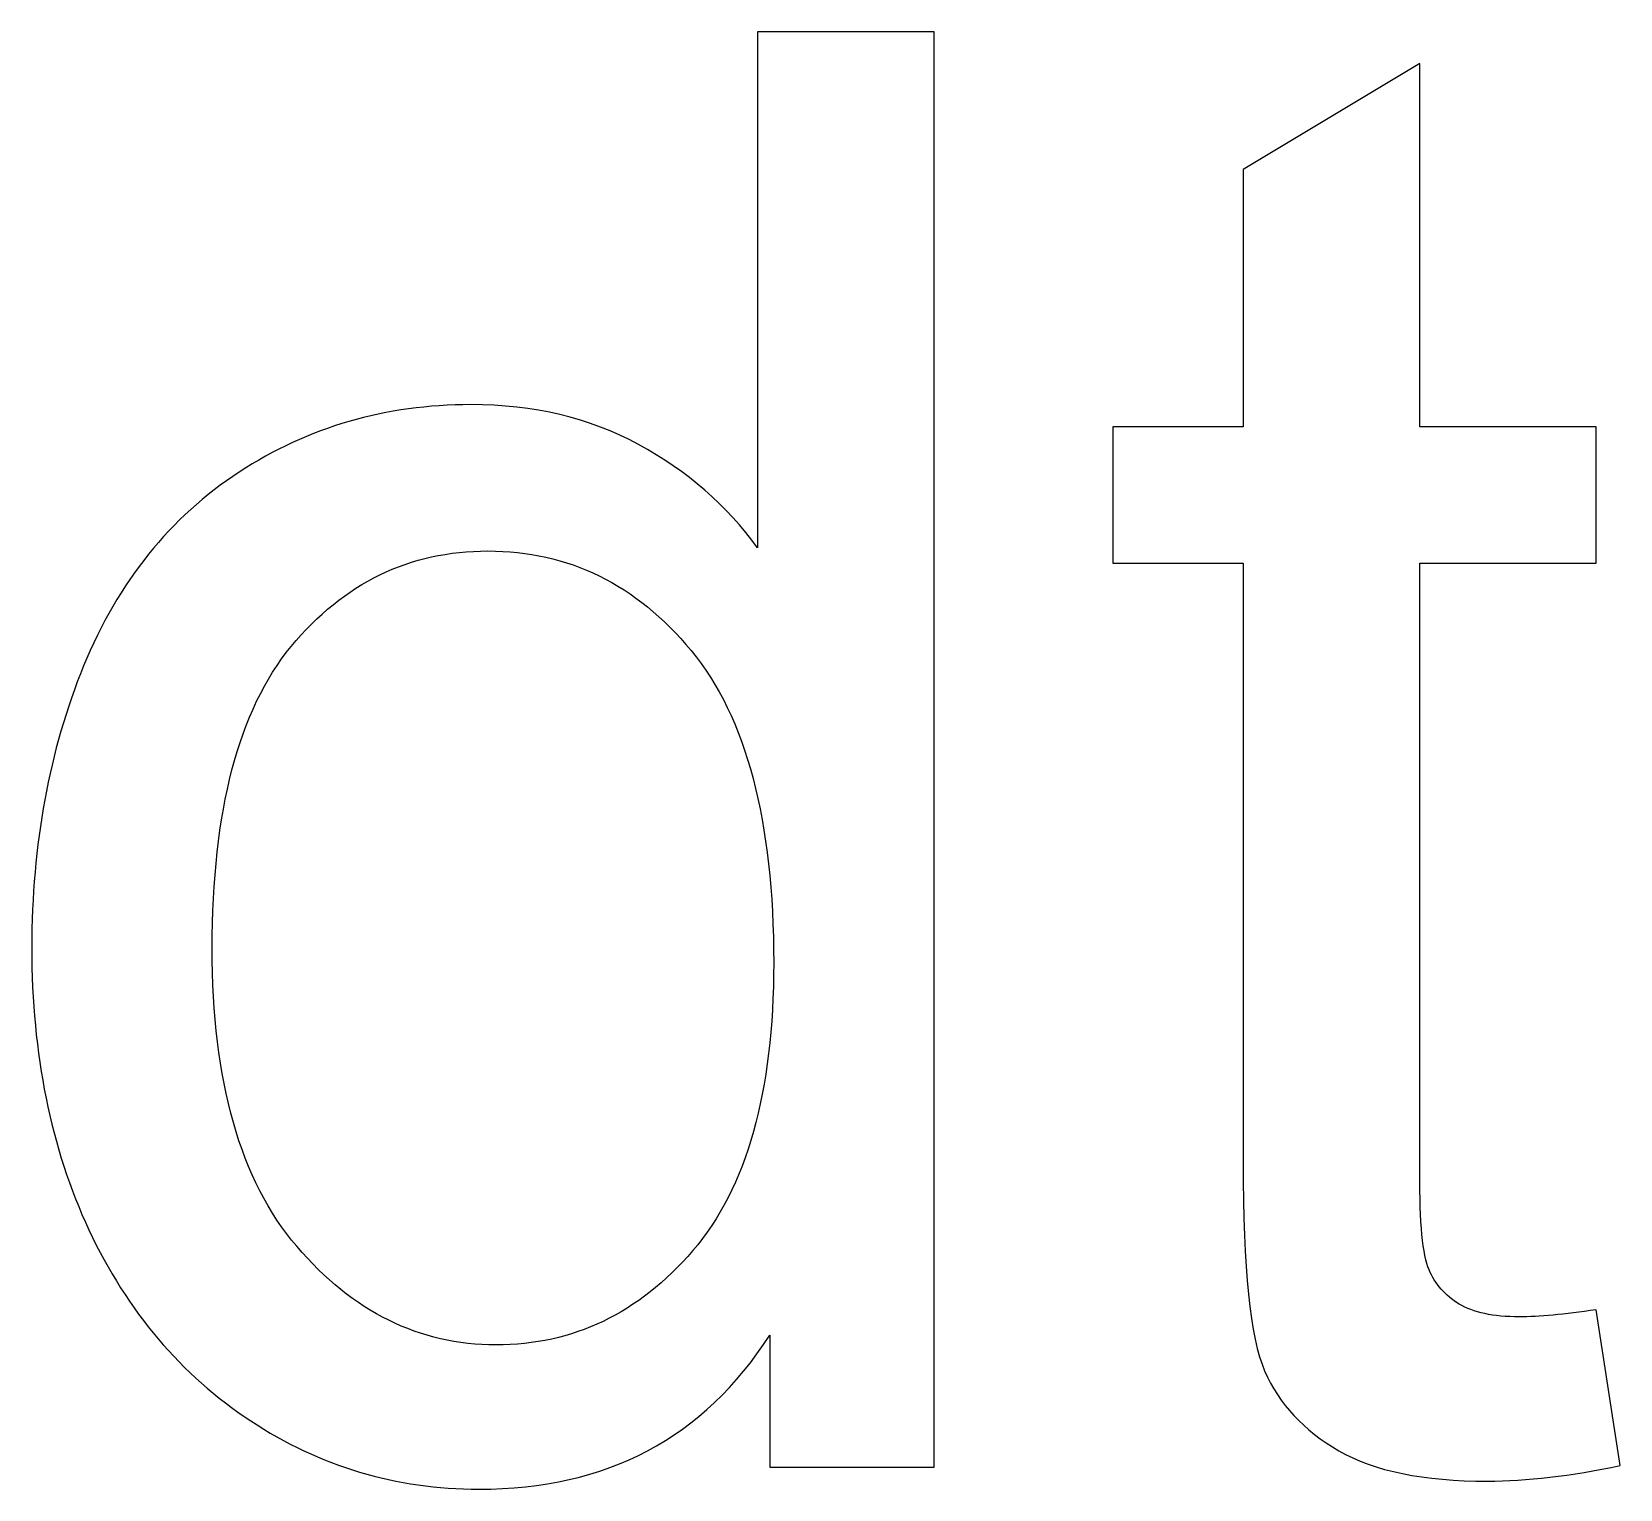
# Model space of a CAD drawing. Header units: millimetres. Extents: x -300 to 279, y -192 to 238.
# Drawn here: x 207.15 to 220.56, y 225.83 to 238.14 of the extents above; entities that cross this region are included whole.
import ezdxf

# ---------------------------------------------------------------- set-up
doc = ezdxf.new("R2010")
doc.units = ezdxf.units.MM
doc.layers.add('CAMADA_1', color=7, linetype='CONTINUOUS')

msp = doc.modelspace()

# ---------------------------------------------------------------- linework, layer by layer
at = {"layer": 'CAMADA_1', "color": 250}
for points, knots in [([(213.382, 226.014), (213.382, 226.014), (213.382, 227.1288), (213.382, 227.1288), (212.826, 226.2624), (212.0075, 225.8277), (210.9266, 225.8277), (210.2267, 225.8277), (209.5832, 226.0196), (208.9991, 226.4063), (208.412, 226.7901), (207.9577, 227.3292), (207.6331, 228.0178), (207.3114, 228.7092), (207.1505, 229.5023), (207.1505, 230.3997), (207.1505, 231.2746), (207.2973, 232.0677), (207.5879, 232.7817), (207.8815, 233.4929), (208.3189, 234.0404), (208.9031, 234.4186), (209.4845, 234.7996), (210.1392, 234.9886), (210.8589, 234.9886), (211.3895, 234.9886), (211.8608, 234.8758), (212.2728, 234.6528), (212.6849, 234.4299), (213.0207, 234.1363), (213.2804, 233.7779), (213.2804, 233.7779), (213.2804, 238.1382), (213.2804, 238.1382), (213.2804, 238.1382), (214.7705, 238.1382), (214.7705, 238.1382), (214.7705, 238.1382), (214.7705, 226.014), (214.7705, 226.014), (214.7705, 226.014), (213.382, 226.014), (213.382, 226.014)], [0, 0, 0, 0, 0.0714286, 0.0714286, 0.0714286, 0.1428571, 0.1428571, 0.1428571, 0.2142857, 0.2142857, 0.2142857, 0.2857143, 0.2857143, 0.2857143, 0.3571429, 0.3571429, 0.3571429, 0.4285714, 0.4285714, 0.4285714, 0.5, 0.5, 0.5, 0.5714286, 0.5714286, 0.5714286, 0.6428571, 0.6428571, 0.6428571, 0.7142857, 0.7142857, 0.7142857, 0.7857143, 0.7857143, 0.7857143, 0.8571429, 0.8571429, 0.8571429, 0.9285714, 0.9285714, 0.9285714, 1, 1, 1, 1]), ([(220.3613, 227.3433), (220.3613, 227.3433), (220.5645, 226.0281), (220.5645, 226.0281), (220.1468, 225.9406), (219.7714, 225.8955), (219.444, 225.8955), (218.905, 225.8955), (218.4873, 225.9801), (218.1882, 226.1523), (217.8918, 226.3244), (217.683, 226.5474), (217.5616, 226.8268), (217.4403, 227.1062), (217.381, 227.6932), (217.381, 228.5879), (217.381, 228.5879), (217.381, 233.6509), (217.381, 233.6509), (217.381, 233.6509), (216.2803, 233.6509), (216.2803, 233.6509), (216.2803, 233.6509), (216.2803, 234.8024), (216.2803, 234.8024), (216.2803, 234.8024), (217.381, 234.8024), (217.381, 234.8024), (217.381, 234.8024), (217.381, 236.9755), (217.381, 236.9755), (217.381, 236.9755), (218.8711, 237.8701), (218.8711, 237.8701), (218.8711, 237.8701), (218.8711, 234.8024), (218.8711, 234.8024), (218.8711, 234.8024), (220.3613, 234.8024), (220.3613, 234.8024), (220.3613, 234.8024), (220.3613, 233.6509), (220.3613, 233.6509), (220.3613, 233.6509), (218.8711, 233.6509), (218.8711, 233.6509), (218.8711, 233.6509), (218.8711, 228.5032), (218.8711, 228.5032), (218.8711, 228.077), (218.8965, 227.8033), (218.9501, 227.6819), (219.0009, 227.5606), (219.0856, 227.4646), (219.2041, 227.3912), (219.3227, 227.3207), (219.492, 227.284), (219.7121, 227.284), (219.8758, 227.284), (220.0931, 227.3038), (220.3613, 227.3433)], [0, 0, 0, 0, 0.05, 0.05, 0.05, 0.1, 0.1, 0.1, 0.15, 0.15, 0.15, 0.2, 0.2, 0.2, 0.25, 0.25, 0.25, 0.3, 0.3, 0.3, 0.35, 0.35, 0.35, 0.4, 0.4, 0.4, 0.45, 0.45, 0.45, 0.5, 0.5, 0.5, 0.55, 0.55, 0.55, 0.6, 0.6, 0.6, 0.65, 0.65, 0.65, 0.7, 0.7, 0.7, 0.75, 0.75, 0.75, 0.8, 0.8, 0.8, 0.85, 0.85, 0.85, 0.9, 0.9, 0.9, 0.95, 0.95, 0.95, 1, 1, 1, 1]), ([(208.6745, 230.3969), (208.6745, 229.2737), (208.9116, 228.4355), (209.3885, 227.8795), (209.8626, 227.3235), (210.4243, 227.0469), (211.0706, 227.0469), (211.7225, 227.0469), (212.2756, 227.3122), (212.7328, 227.8428), (213.1872, 228.3734), (213.4158, 229.1833), (213.4158, 230.2727), (213.4158, 231.4693), (213.1844, 232.3499), (212.7187, 232.9115), (212.2559, 233.4731), (211.683, 233.7525), (211.0028, 233.7525), (210.3396, 233.7525), (209.7864, 233.4844), (209.3405, 232.9454), (208.8975, 232.4063), (208.6745, 231.5568), (208.6745, 230.3969)], [0, 0, 0, 0, 0.125, 0.125, 0.125, 0.25, 0.25, 0.25, 0.375, 0.375, 0.375, 0.5, 0.5, 0.5, 0.625, 0.625, 0.625, 0.75, 0.75, 0.75, 0.875, 0.875, 0.875, 1, 1, 1, 1])]:
    msp.add_open_spline(points, degree=3, knots=knots, dxfattribs=at)

doc.saveas('drawing.dxf')
